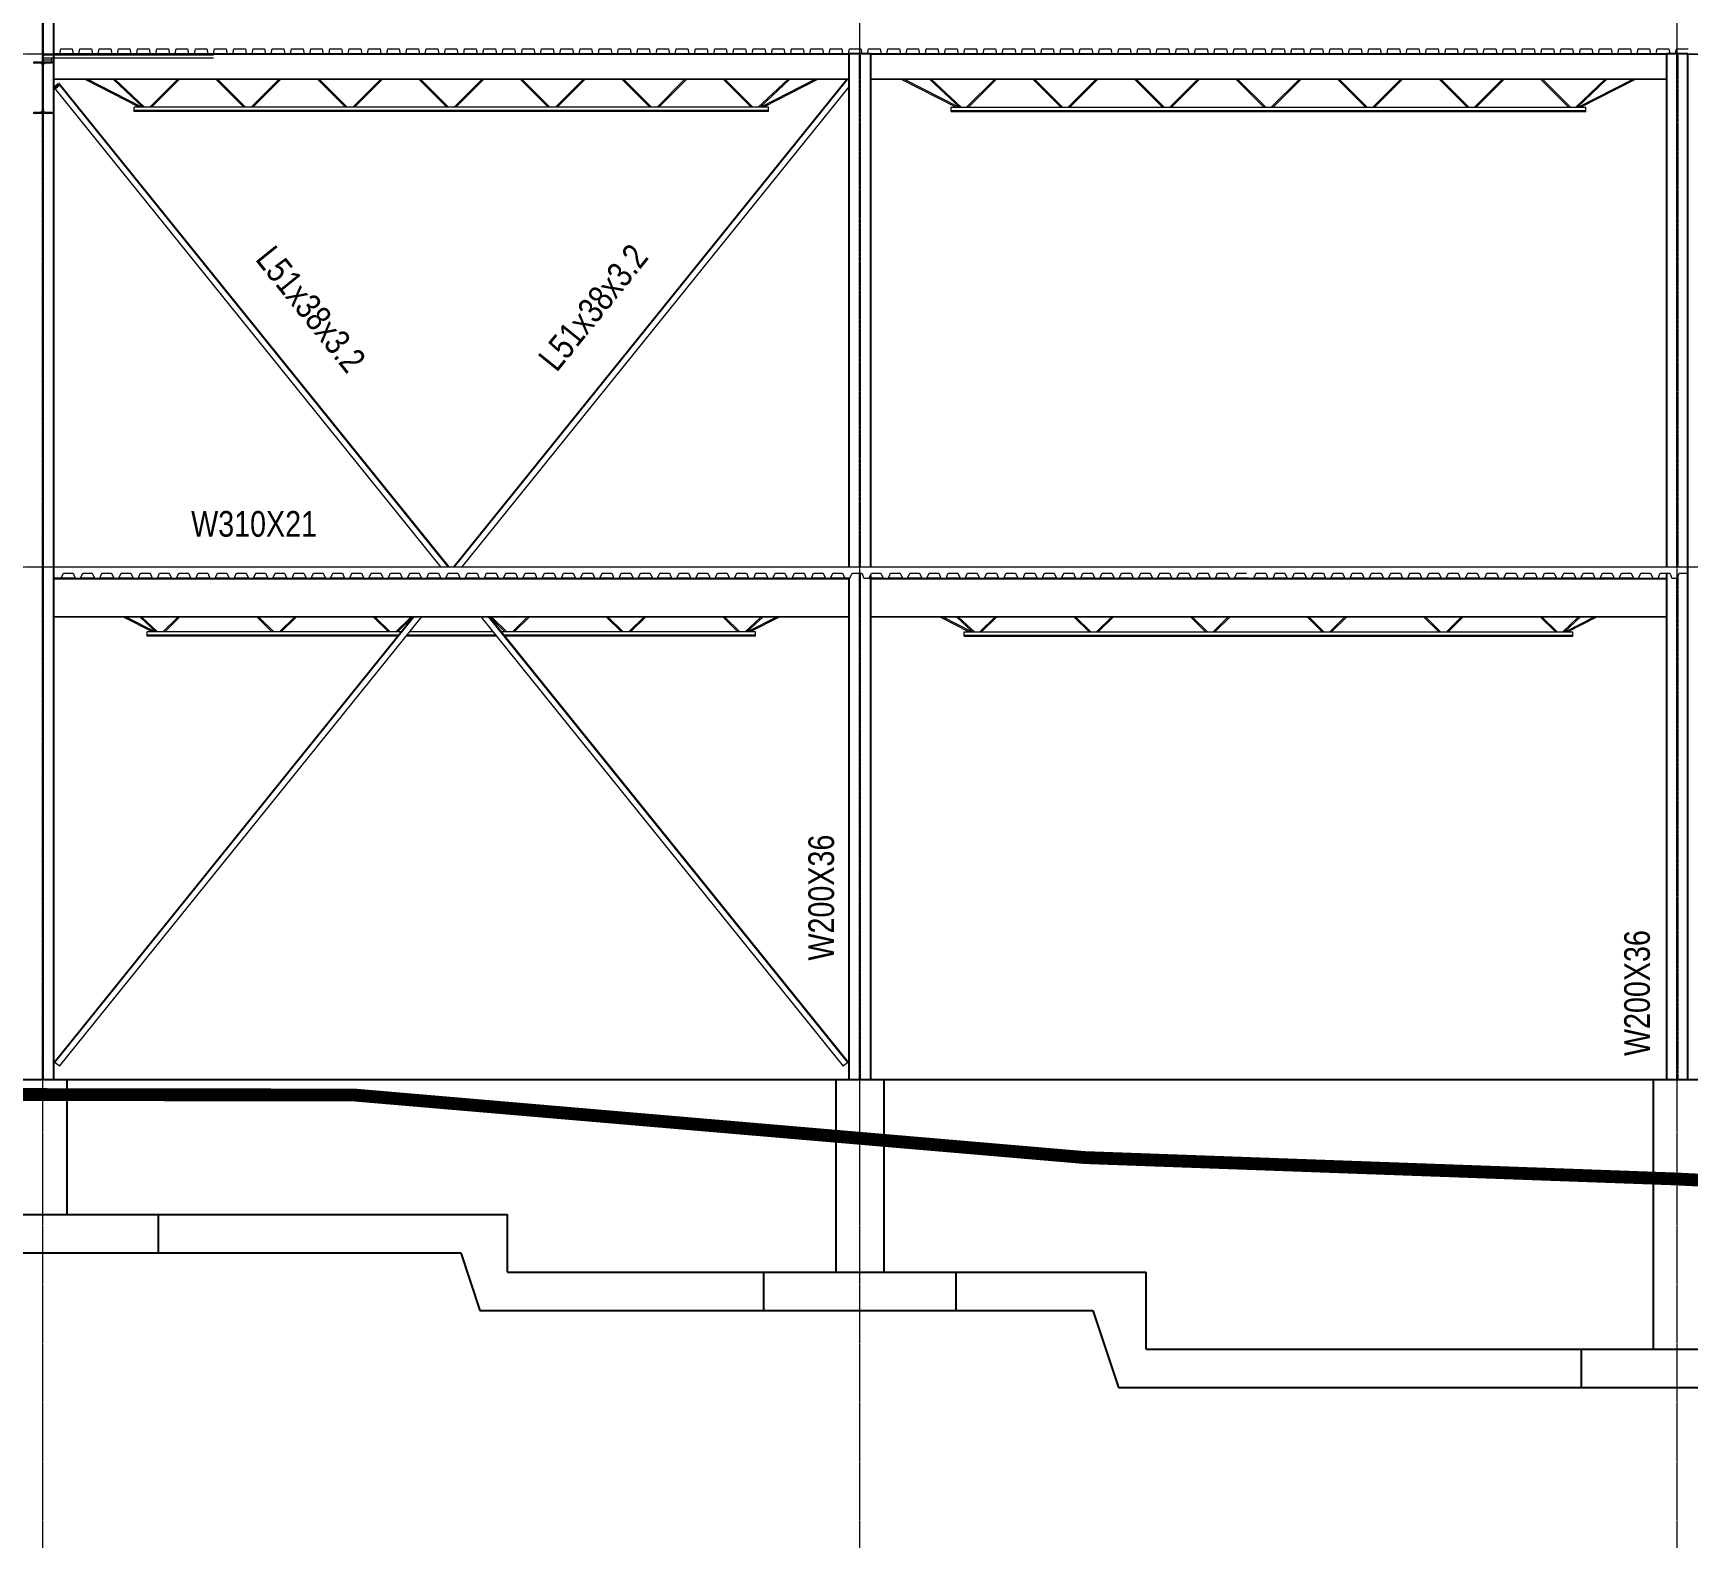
# Model space of a CAD drawing. Header units: millimetres. Extents: x -31954 to 493870, y 99509 to 604061.
# Drawn here: x 181389 to 194293, y 167172 to 178983 of the extents above; entities that cross this region are included whole.
import ezdxf

# ---------------------------------------------------------------- set-up
doc = ezdxf.new("R2010")
doc.units = ezdxf.units.MM
doc.header["$LTSCALE"] = 10
for name, pattern in [('Center', [2, 1.25, -0.25, 0.25, -0.25]), ('Hidden', [0.375, 0.25, -0.125]), ('Hidden2', [0.1875, 0.125, -0.0625])]:
    doc.linetypes.add(name, pattern=pattern)
for name, color, linetype, lineweight in [('A-FLOR-LEVL', 6, 'Continuous', 9), ('A-FLOR-OTLN', 6, 'Continuous', 9), ('C-TOPO', 2, 'Continuous', 9), ('S-ANNOTATIONS', 1, 'Continuous', 9), ('S-BEAM-STEEL-PLAN', 4, 'Continuous', 50), ('S-BEAM-STEEL-SECTION', 4, 'Continuous', 20), ('S-COLUMN-STEEL-PLAN', 4, 'Continuous', 50), ('S-COLUMN-STEEL-SECTION', 4, 'Continuous', 25), ('S-FOOTING', 2, 'Continuous', 25), ('S-FOUNDATION', 1, 'Continuous', 25), ('S-GRID', 6, 'Center', 9), ('S-HATCH', 9, 'Continuous', 0)]:
    doc.layers.add(name, color=color, linetype=linetype, lineweight=lineweight)
doc.styles.add('AnnoText', font='arial.ttf', dxfattribs={"width": 0.8, "height": 2})

msp = doc.modelspace()

# ---------------------------------------------------------------- hatches: boundary and pattern name
at = {"layer": 'S-HATCH'}
h = msp.add_hatch(dxfattribs=at)
h.set_pattern_fill('FP_10', color=256, style=0, pattern_type=2)
h.set_pattern_definition([(45, (193130.282, 177567.734), (-25.14472, 25.14472), []), (45, (193130.282, 177605.834), (-25.14472, 25.14472), [])])
h.paths.add_polyline_path([(181534.8, 178355.5), (181534.8, 178366.7), (181485.1, 178366.7), (181480.8, 178367.3), (181476.7, 178368.9), (181473.3, 178371.6), (181470.6, 178375.1), (181468.9, 178379.1), (181468.3, 178383.5), (181468.3, 178730.5), (181468.9, 178734.8), (181470.6, 178738.9), (181473.3, 178742.4), (181476.7, 178745), (181480.8, 178746.7), (181485.1, 178747.3), (181534.8, 178747.3), (181534.8, 178758.5), (181394.8, 178758.5), (181394.8, 178747.3), (181444.5, 178747.3), (181448.9, 178746.7), (181452.9, 178745), (181456.4, 178742.4), (181459.1, 178738.9), (181460.8, 178734.8), (181461.3, 178730.5), (181461.3, 178383.5), (181460.8, 178379.1), (181459.1, 178375.1), (181456.4, 178371.6), (181452.9, 178368.9), (181448.9, 178367.3), (181444.5, 178366.7), (181394.8, 178366.7), (181394.8, 178355.5)], flags=0)

# ---------------------------------------------------------------- linework, layer by layer
at = {"layer": 'A-FLOR-LEVL', "linetype": 'Center'}
for p, q in [((171850.5, 178822), (209649.8, 178822)), ((171850.5, 174822), (209649.8, 174822)), ((171850.5, 170822), (209649.8, 170822))]:
    msp.add_line(p, q, dxfattribs=at)
at = {"layer": 'A-FLOR-OTLN'}
for p, q in [((181596.3, 178822), (181603.8, 178860)), ((181603.8, 178860), (181693.8, 178860)), ((181693.8, 178860), (181701.3, 178822)), ((181746.3, 178822), (181753.8, 178860)), ((181753.8, 178860), (181843.8, 178860)), ((181843.8, 178860), (181851.3, 178822)), ((181896.3, 178822), (181903.8, 178860)), ((181903.8, 178860), (181993.8, 178860)), ((181993.8, 178860), (182001.3, 178822)), ((182046.3, 178822), (182053.8, 178860)), ((182053.8, 178860), (182143.8, 178860)), ((182143.8, 178860), (182151.3, 178822)), ((182196.3, 178822), (182203.8, 178860)), ((182203.8, 178860), (182293.8, 178860)), ((182293.8, 178860), (182301.3, 178822)), ((182346.3, 178822), (182353.8, 178860)), ((182353.8, 178860), (182443.8, 178860)), ((182443.8, 178860), (182451.3, 178822)), ((182496.3, 178822), (182503.8, 178860)), ((182503.8, 178860), (182593.8, 178860)), ((182593.8, 178860), (182601.3, 178822)), ((182646.3, 178822), (182653.8, 178860)), ((182653.8, 178860), (182743.8, 178860)), ((182743.8, 178860), (182751.3, 178822)), ((182796.3, 178822), (182803.8, 178860)), ((182803.8, 178860), (182893.8, 178860)), ((182893.8, 178860), (182901.3, 178822)), ((182946.3, 178822), (182953.8, 178860)), ((182953.8, 178860), (183043.8, 178860)), ((183043.8, 178860), (183051.3, 178822)), ((183096.3, 178822), (183103.8, 178860)), ((183103.8, 178860), (183193.8, 178860)), ((183193.8, 178860), (183201.3, 178822)), ((183246.3, 178822), (183253.8, 178860)), ((183253.8, 178860), (183343.8, 178860)), ((183343.8, 178860), (183351.3, 178822)), ((183396.3, 178822), (183403.8, 178860)), ((183403.8, 178860), (183493.8, 178860)), ((183493.8, 178860), (183501.3, 178822)), ((183546.3, 178822), (183553.8, 178860)), ((183553.8, 178860), (183643.8, 178860)), ((183643.8, 178860), (183651.3, 178822)), ((183696.3, 178822), (183703.8, 178860)), ((183703.8, 178860), (183793.8, 178860)), ((183793.8, 178860), (183801.3, 178822)), ((183846.3, 178822), (183853.8, 178860)), ((183853.8, 178860), (183943.8, 178860)), ((183943.8, 178860), (183951.3, 178822)), ((183996.3, 178822), (184003.8, 178860)), ((184003.8, 178860), (184093.8, 178860)), ((184093.8, 178860), (184101.3, 178822)), ((184146.3, 178822), (184153.8, 178860)), ((184153.8, 178860), (184243.8, 178860)), ((184243.8, 178860), (184251.3, 178822)), ((184296.3, 178822), (184303.8, 178860)), ((184303.8, 178860), (184393.8, 178860)), ((184393.8, 178860), (184401.3, 178822)), ((184446.3, 178822), (184453.8, 178860)), ((184453.8, 178860), (184543.8, 178860)), ((184543.8, 178860), (184551.3, 178822)), ((184596.3, 178822), (184603.8, 178860)), ((184603.8, 178860), (184693.8, 178860)), ((184693.8, 178860), (184701.3, 178822)), ((184746.3, 178822), (184753.8, 178860)), ((184753.8, 178860), (184843.8, 178860)), ((184843.8, 178860), (184851.3, 178822)), ((184896.3, 178822), (184903.8, 178860)), ((184903.8, 178860), (184993.8, 178860)), ((184993.8, 178860), (185001.3, 178822)), ((185046.3, 178822), (185053.8, 178860)), ((185053.8, 178860), (185143.8, 178860)), ((185143.8, 178860), (185151.3, 178822)), ((185196.3, 178822), (185203.8, 178860)), ((185203.8, 178860), (185293.8, 178860)), ((185293.8, 178860), (185301.3, 178822)), ((185346.3, 178822), (185353.8, 178860)), ((185353.8, 178860), (185443.8, 178860)), ((185443.8, 178860), (185451.3, 178822)), ((185496.3, 178822), (185503.8, 178860)), ((185503.8, 178860), (185593.8, 178860)), ((185593.8, 178860), (185601.3, 178822)), ((185646.3, 178822), (185653.8, 178860)), ((185653.8, 178860), (185743.8, 178860)), ((185743.8, 178860), (185751.3, 178822)), ((185796.3, 178822), (185803.8, 178860)), ((185803.8, 178860), (185893.8, 178860)), ((185893.8, 178860), (185901.3, 178822)), ((185946.3, 178822), (185953.8, 178860)), ((185953.8, 178860), (186043.8, 178860)), ((186043.8, 178860), (186051.3, 178822)), ((186096.3, 178822), (186103.8, 178860)), ((186103.8, 178860), (186193.8, 178860)), ((186193.8, 178860), (186201.3, 178822)), ((186246.3, 178822), (186253.8, 178860)), ((186253.8, 178860), (186343.8, 178860)), ((186343.8, 178860), (186351.3, 178822)), ((186396.3, 178822), (186403.8, 178860)), ((186403.8, 178860), (186493.8, 178860)), ((186493.8, 178860), (186501.3, 178822)), ((186546.3, 178822), (186553.8, 178860)), ((186553.8, 178860), (186643.8, 178860)), ((186643.8, 178860), (186651.3, 178822)), ((186696.3, 178822), (186703.8, 178860)), ((186703.8, 178860), (186793.8, 178860)), ((186793.8, 178860), (186801.3, 178822)), ((186846.3, 178822), (186853.8, 178860)), ((186853.8, 178860), (186943.8, 178860)), ((186943.8, 178860), (186951.3, 178822)), ((186996.3, 178822), (187003.8, 178860)), ((187003.8, 178860), (187093.8, 178860)), ((187093.8, 178860), (187101.3, 178822)), ((187146.3, 178822), (187153.8, 178860)), ((187153.8, 178860), (187243.8, 178860)), ((187243.8, 178860), (187251.3, 178822)), ((187296.3, 178822), (187303.8, 178860)), ((187303.8, 178860), (187393.8, 178860)), ((187393.8, 178860), (187401.3, 178822)), ((187446.3, 178822), (187453.8, 178860)), ((187453.8, 178860), (187543.8, 178860)), ((187543.8, 178860), (187551.3, 178822)), ((187596.3, 178822), (187603.8, 178860)), ((187603.8, 178860), (187693.8, 178860)), ((187693.8, 178860), (187701.3, 178822)), ((187746.3, 178822), (187753.8, 178860)), ((187753.8, 178860), (187843.8, 178860)), ((187843.8, 178860), (187851.3, 178822)), ((187896.3, 178822), (187903.8, 178860)), ((187903.8, 178860), (187993.8, 178860)), ((187993.8, 178860), (188001.3, 178822)), ((188046.3, 178822), (188053.8, 178860)), ((188053.8, 178860), (188143.8, 178860)), ((188143.8, 178860), (188151.3, 178822)), ((188196.3, 178822), (188203.8, 178860)), ((188203.8, 178860), (188293.8, 178860)), ((188293.8, 178860), (188301.3, 178822)), ((188346.3, 178822), (188353.8, 178860)), ((188353.8, 178860), (188443.8, 178860)), ((188443.8, 178860), (188451.3, 178822)), ((188496.3, 178822), (188503.8, 178860)), ((188503.8, 178860), (188593.8, 178860)), ((188593.8, 178860), (188601.3, 178822)), ((188646.3, 178822), (188653.8, 178860)), ((188653.8, 178860), (188743.8, 178860)), ((188743.8, 178860), (188751.3, 178822)), ((188796.3, 178822), (188803.8, 178860)), ((188803.8, 178860), (188893.8, 178860)), ((188893.8, 178860), (188901.3, 178822)), ((188946.3, 178822), (188953.8, 178860)), ((188953.8, 178860), (189043.8, 178860)), ((189043.8, 178860), (189051.3, 178822)), ((189096.3, 178822), (189103.8, 178860)), ((189103.8, 178860), (189193.8, 178860)), ((189193.8, 178860), (189201.3, 178822)), ((189246.3, 178822), (189253.8, 178860)), ((189253.8, 178860), (189343.8, 178860)), ((189343.8, 178860), (189351.3, 178822)), ((189396.3, 178822), (189403.8, 178860)), ((189403.8, 178860), (189493.8, 178860)), ((189493.8, 178860), (189501.3, 178822)), ((189546.3, 178822), (189553.8, 178860)), ((189553.8, 178860), (189643.8, 178860)), ((189643.8, 178860), (189651.3, 178822)), ((189696.3, 178822), (189703.8, 178860)), ((189703.8, 178860), (189793.8, 178860)), ((189793.8, 178860), (189801.3, 178822)), ((189846.3, 178822), (189853.8, 178860)), ((189853.8, 178860), (189943.8, 178860)), ((189943.8, 178860), (189951.3, 178822)), ((189996.3, 178822), (190003.8, 178860)), ((190003.8, 178860), (190093.8, 178860)), ((190093.8, 178860), (190101.3, 178822)), ((190146.3, 178822), (190153.8, 178860)), ((190153.8, 178860), (190243.8, 178860)), ((190243.8, 178860), (190251.3, 178822)), ((190296.3, 178822), (190303.8, 178860)), ((190303.8, 178860), (190393.8, 178860)), ((190393.8, 178860), (190401.3, 178822)), ((190446.3, 178822), (190453.8, 178860)), ((190453.8, 178860), (190543.8, 178860)), ((190543.8, 178860), (190551.3, 178822)), ((190596.3, 178822), (190603.8, 178860)), ((190603.8, 178860), (190693.8, 178860)), ((190693.8, 178860), (190701.3, 178822)), ((190746.3, 178822), (190753.8, 178860)), ((190753.8, 178860), (190843.8, 178860)), ((190843.8, 178860), (190851.3, 178822)), ((190896.3, 178822), (190903.8, 178860)), ((190903.8, 178860), (190993.8, 178860)), ((190993.8, 178860), (191001.3, 178822)), ((191046.3, 178822), (191053.8, 178860)), ((191053.8, 178860), (191143.8, 178860)), ((191143.8, 178860), (191151.3, 178822)), ((191196.3, 178822), (191203.8, 178860)), ((191203.8, 178860), (191293.8, 178860)), ((191293.8, 178860), (191301.3, 178822)), ((191346.3, 178822), (191353.8, 178860)), ((191353.8, 178860), (191443.8, 178860)), ((191443.8, 178860), (191451.3, 178822)), ((191496.3, 178822), (191503.8, 178860)), ((191503.8, 178860), (191593.8, 178860)), ((191593.8, 178860), (191601.3, 178822)), ((191646.3, 178822), (191653.8, 178860)), ((191653.8, 178860), (191743.8, 178860)), ((191743.8, 178860), (191751.3, 178822)), ((191796.3, 178822), (191803.8, 178860)), ((191803.8, 178860), (191893.8, 178860)), ((191893.8, 178860), (191901.3, 178822)), ((191946.3, 178822), (191953.8, 178860)), ((191953.8, 178860), (192043.8, 178860)), ((192043.8, 178860), (192051.3, 178822)), ((192096.3, 178822), (192103.8, 178860)), ((192103.8, 178860), (192193.8, 178860)), ((192193.8, 178860), (192201.3, 178822)), ((192246.3, 178822), (192253.8, 178860)), ((192253.8, 178860), (192343.8, 178860)), ((192343.8, 178860), (192351.3, 178822)), ((192396.3, 178822), (192403.8, 178860)), ((192403.8, 178860), (192493.8, 178860)), ((192493.8, 178860), (192501.3, 178822)), ((192546.3, 178822), (192553.8, 178860)), ((192553.8, 178860), (192643.8, 178860)), ((192643.8, 178860), (192651.3, 178822)), ((192696.3, 178822), (192703.8, 178860)), ((192703.8, 178860), (192793.8, 178860)), ((192793.8, 178860), (192801.3, 178822)), ((192846.3, 178822), (192853.8, 178860)), ((192853.8, 178860), (192943.8, 178860)), ((192943.8, 178860), (192951.3, 178822)), ((192996.3, 178822), (193003.8, 178860)), ((193003.8, 178860), (193093.8, 178860)), ((193093.8, 178860), (193101.3, 178822)), ((193146.3, 178822), (193153.8, 178860)), ((193153.8, 178860), (193243.8, 178860)), ((193243.8, 178860), (193251.3, 178822)), ((193296.3, 178822), (193303.8, 178860)), ((193303.8, 178860), (193393.8, 178860)), ((193393.8, 178860), (193401.3, 178822)), ((193446.3, 178822), (193453.8, 178860)), ((193453.8, 178860), (193543.8, 178860)), ((193543.8, 178860), (193551.3, 178822)), ((193596.3, 178822), (193603.8, 178860)), ((193603.8, 178860), (193693.8, 178860)), ((193693.8, 178860), (193701.3, 178822)), ((193746.3, 178822), (193753.8, 178860)), ((193753.8, 178860), (193843.8, 178860)), ((193843.8, 178860), (193851.3, 178822)), ((193896.3, 178822), (193903.8, 178860)), ((193903.8, 178860), (193993.8, 178860)), ((193993.8, 178860), (194001.3, 178822)), ((194046.3, 178822), (194053.8, 178860)), ((194053.8, 178860), (194143.8, 178860)), ((194143.8, 178860), (194151.3, 178822)), ((194196.3, 178822), (194203.8, 178860)), ((194203.8, 178860), (194293.8, 178860)), ((181573.8, 178822), (181596.3, 178822)), ((181701.3, 178822), (181746.3, 178822)), ((181851.3, 178822), (181896.3, 178822)), ((182001.3, 178822), (182046.3, 178822)), ((182151.3, 178822), (182196.3, 178822)), ((182301.3, 178822), (182346.3, 178822)), ((182451.3, 178822), (182496.3, 178822)), ((182601.3, 178822), (182646.3, 178822)), ((182751.3, 178822), (182796.3, 178822)), ((182901.3, 178822), (182946.3, 178822)), ((183051.3, 178822), (183096.3, 178822)), ((183201.3, 178822), (183246.3, 178822)), ((183351.3, 178822), (183396.3, 178822)), ((183501.3, 178822), (183546.3, 178822)), ((183651.3, 178822), (183696.3, 178822)), ((183801.3, 178822), (183846.3, 178822)), ((183951.3, 178822), (183996.3, 178822)), ((184101.3, 178822), (184146.3, 178822)), ((184251.3, 178822), (184296.3, 178822)), ((184401.3, 178822), (184446.3, 178822)), ((184551.3, 178822), (184596.3, 178822)), ((184701.3, 178822), (184746.3, 178822)), ((184851.3, 178822), (184896.3, 178822)), ((185001.3, 178822), (185046.3, 178822)), ((185151.3, 178822), (185196.3, 178822)), ((185301.3, 178822), (185346.3, 178822)), ((185451.3, 178822), (185496.3, 178822)), ((185601.3, 178822), (185646.3, 178822)), ((185751.3, 178822), (185796.3, 178822)), ((185901.3, 178822), (185946.3, 178822)), ((186051.3, 178822), (186096.3, 178822)), ((186201.3, 178822), (186246.3, 178822)), ((186351.3, 178822), (186396.3, 178822)), ((186501.3, 178822), (186546.3, 178822)), ((186651.3, 178822), (186696.3, 178822)), ((186801.3, 178822), (186846.3, 178822)), ((186951.3, 178822), (186996.3, 178822)), ((187101.3, 178822), (187146.3, 178822)), ((187251.3, 178822), (187296.3, 178822)), ((187401.3, 178822), (187446.3, 178822)), ((187551.3, 178822), (187596.3, 178822)), ((187701.3, 178822), (187746.3, 178822)), ((187851.3, 178822), (187896.3, 178822)), ((188001.3, 178822), (188046.3, 178822)), ((188151.3, 178822), (188196.3, 178822)), ((188301.3, 178822), (188346.3, 178822)), ((188451.3, 178822), (188496.3, 178822)), ((188601.3, 178822), (188646.3, 178822)), ((188751.3, 178822), (188796.3, 178822)), ((188901.3, 178822), (188946.3, 178822)), ((189051.3, 178822), (189096.3, 178822)), ((189201.3, 178822), (189246.3, 178822)), ((189351.3, 178822), (189396.3, 178822)), ((189501.3, 178822), (189546.3, 178822)), ((189651.3, 178822), (189696.3, 178822)), ((189801.3, 178822), (189846.3, 178822)), ((189951.3, 178822), (189996.3, 178822)), ((190101.3, 178822), (190146.3, 178822)), ((190251.3, 178822), (190296.3, 178822)), ((190401.3, 178822), (190446.3, 178822)), ((190551.3, 178822), (190596.3, 178822)), ((190701.3, 178822), (190746.3, 178822)), ((190851.3, 178822), (190896.3, 178822)), ((191001.3, 178822), (191046.3, 178822)), ((191151.3, 178822), (191196.3, 178822)), ((191301.3, 178822), (191346.3, 178822)), ((191451.3, 178822), (191496.3, 178822)), ((191601.3, 178822), (191646.3, 178822)), ((191751.3, 178822), (191796.3, 178822)), ((191901.3, 178822), (191946.3, 178822)), ((192051.3, 178822), (192096.3, 178822)), ((192201.3, 178822), (192246.3, 178822)), ((192351.3, 178822), (192396.3, 178822)), ((192501.3, 178822), (192546.3, 178822)), ((192651.3, 178822), (192696.3, 178822)), ((192801.3, 178822), (192846.3, 178822)), ((192951.3, 178822), (192996.3, 178822)), ((193101.3, 178822), (193146.3, 178822)), ((193251.3, 178822), (193296.3, 178822)), ((193401.3, 178822), (193446.3, 178822)), ((193551.3, 178822), (193596.3, 178822)), ((193701.3, 178822), (193746.3, 178822)), ((193851.3, 178822), (193896.3, 178822)), ((194001.3, 178822), (194046.3, 178822)), ((194151.3, 178822), (194196.3, 178822)), ((181547.3, 174822), (194409.8, 174822)), ((181547.3, 174732), (181569.8, 174732)), ((181587.8, 174732), (181607.8, 174732)), ((181607.8, 174732), (181625.3, 174772)), ((181625.3, 174772), (181700.3, 174772)), ((181700.3, 174772), (181717.8, 174732)), ((181717.8, 174732), (181757.8, 174732)), ((181757.8, 174732), (181775.3, 174772)), ((181775.3, 174772), (181850.3, 174772)), ((181850.3, 174772), (181867.8, 174732)), ((181867.8, 174732), (181907.8, 174732)), ((181907.8, 174732), (181925.3, 174772)), ((181925.3, 174772), (182000.3, 174772)), ((182000.3, 174772), (182017.8, 174732)), ((182017.8, 174732), (182057.8, 174732)), ((182057.8, 174732), (182075.3, 174772)), ((182075.3, 174772), (182150.3, 174772)), ((182150.3, 174772), (182167.8, 174732)), ((182167.8, 174732), (182207.8, 174732)), ((182207.8, 174732), (182225.3, 174772)), ((182225.3, 174772), (182300.3, 174772)), ((182300.3, 174772), (182317.8, 174732)), ((182317.8, 174732), (182357.8, 174732)), ((182357.8, 174732), (182375.3, 174772)), ((182375.3, 174772), (182450.3, 174772)), ((182450.3, 174772), (182467.8, 174732)), ((182467.8, 174732), (182507.8, 174732)), ((182507.8, 174732), (182525.3, 174772)), ((182525.3, 174772), (182600.3, 174772)), ((182600.3, 174772), (182617.8, 174732)), ((182617.8, 174732), (182657.8, 174732)), ((182657.8, 174732), (182675.3, 174772)), ((182675.3, 174772), (182750.3, 174772)), ((182750.3, 174772), (182767.8, 174732)), ((182767.8, 174732), (182807.8, 174732)), ((182807.8, 174732), (182825.3, 174772)), ((182825.3, 174772), (182900.3, 174772)), ((182900.3, 174772), (182917.8, 174732)), ((182917.8, 174732), (182957.8, 174732)), ((182957.8, 174732), (182975.3, 174772)), ((182975.3, 174772), (183050.3, 174772)), ((183050.3, 174772), (183067.8, 174732)), ((183067.8, 174732), (183107.8, 174732)), ((183107.8, 174732), (183125.3, 174772)), ((183125.3, 174772), (183200.3, 174772)), ((183200.3, 174772), (183217.8, 174732)), ((183217.8, 174732), (183257.8, 174732)), ((183257.8, 174732), (183275.3, 174772)), ((183275.3, 174772), (183350.3, 174772)), ((183350.3, 174772), (183367.8, 174732)), ((183367.8, 174732), (183407.8, 174732)), ((183407.8, 174732), (183425.3, 174772)), ((183425.3, 174772), (183500.3, 174772)), ((183500.3, 174772), (183517.8, 174732)), ((183517.8, 174732), (183557.8, 174732)), ((183557.8, 174732), (183575.3, 174772)), ((183575.3, 174772), (183650.3, 174772)), ((183650.3, 174772), (183667.8, 174732)), ((183667.8, 174732), (183707.8, 174732)), ((183707.8, 174732), (183725.3, 174772)), ((183725.3, 174772), (183800.3, 174772)), ((183800.3, 174772), (183817.8, 174732)), ((183817.8, 174732), (183857.8, 174732)), ((183857.8, 174732), (183875.3, 174772)), ((183875.3, 174772), (183950.3, 174772)), ((183950.3, 174772), (183967.8, 174732)), ((183967.8, 174732), (184007.8, 174732)), ((184007.8, 174732), (184025.3, 174772)), ((184025.3, 174772), (184100.3, 174772)), ((184100.3, 174772), (184117.8, 174732)), ((184117.8, 174732), (184157.8, 174732)), ((184157.8, 174732), (184175.3, 174772)), ((184175.3, 174772), (184250.3, 174772)), ((184250.3, 174772), (184267.8, 174732)), ((184267.8, 174732), (184307.8, 174732)), ((184307.8, 174732), (184325.3, 174772)), ((184325.3, 174772), (184400.3, 174772)), ((184400.3, 174772), (184417.8, 174732)), ((184417.8, 174732), (184457.8, 174732)), ((184457.8, 174732), (184475.3, 174772)), ((184475.3, 174772), (184550.3, 174772)), ((184550.3, 174772), (184567.8, 174732)), ((184567.8, 174732), (184607.8, 174732)), ((184607.8, 174732), (184625.3, 174772)), ((184625.3, 174772), (184700.3, 174772)), ((184700.3, 174772), (184717.8, 174732)), ((184717.8, 174732), (184757.8, 174732)), ((184757.8, 174732), (184775.3, 174772)), ((184775.3, 174772), (184850.3, 174772)), ((184850.3, 174772), (184867.8, 174732)), ((184867.8, 174732), (184907.8, 174732)), ((184907.8, 174732), (184925.3, 174772)), ((184925.3, 174772), (185000.3, 174772)), ((185000.3, 174772), (185017.8, 174732)), ((185017.8, 174732), (185057.8, 174732)), ((185057.8, 174732), (185075.3, 174772)), ((185075.3, 174772), (185150.3, 174772)), ((185150.3, 174772), (185167.8, 174732)), ((185167.8, 174732), (185207.8, 174732)), ((185207.8, 174732), (185225.3, 174772)), ((185225.3, 174772), (185300.3, 174772)), ((185300.3, 174772), (185317.8, 174732)), ((185317.8, 174732), (185357.8, 174732)), ((185357.8, 174732), (185375.3, 174772)), ((185375.3, 174772), (185450.3, 174772)), ((185450.3, 174772), (185467.8, 174732)), ((185467.8, 174732), (185507.8, 174732)), ((185507.8, 174732), (185525.3, 174772)), ((185525.3, 174772), (185600.3, 174772)), ((185600.3, 174772), (185617.8, 174732)), ((185617.8, 174732), (185657.8, 174732)), ((185657.8, 174732), (185675.3, 174772)), ((185675.3, 174772), (185750.3, 174772)), ((185750.3, 174772), (185767.8, 174732)), ((185767.8, 174732), (185807.8, 174732)), ((185807.8, 174732), (185825.3, 174772)), ((185825.3, 174772), (185900.3, 174772)), ((185900.3, 174772), (185917.8, 174732)), ((185917.8, 174732), (185957.8, 174732)), ((185957.8, 174732), (185975.3, 174772)), ((185975.3, 174772), (186050.3, 174772)), ((186050.3, 174772), (186067.8, 174732)), ((186067.8, 174732), (186107.8, 174732)), ((186107.8, 174732), (186125.3, 174772)), ((186125.3, 174772), (186200.3, 174772)), ((186200.3, 174772), (186217.8, 174732)), ((186217.8, 174732), (186257.8, 174732)), ((186257.8, 174732), (186275.3, 174772)), ((186275.3, 174772), (186350.3, 174772)), ((186350.3, 174772), (186367.8, 174732)), ((186367.8, 174732), (186407.8, 174732)), ((186407.8, 174732), (186425.3, 174772)), ((186425.3, 174772), (186500.3, 174772)), ((186500.3, 174772), (186517.8, 174732)), ((186517.8, 174732), (186557.8, 174732)), ((186557.8, 174732), (186575.3, 174772)), ((186575.3, 174772), (186650.3, 174772)), ((186650.3, 174772), (186667.8, 174732)), ((186667.8, 174732), (186707.8, 174732)), ((186707.8, 174732), (186725.3, 174772)), ((186725.3, 174772), (186800.3, 174772)), ((186800.3, 174772), (186817.8, 174732)), ((186817.8, 174732), (186857.8, 174732)), ((186857.8, 174732), (186875.3, 174772)), ((186875.3, 174772), (186950.3, 174772)), ((186950.3, 174772), (186967.8, 174732)), ((186967.8, 174732), (187007.8, 174732)), ((187007.8, 174732), (187025.3, 174772)), ((187025.3, 174772), (187100.3, 174772)), ((187100.3, 174772), (187117.8, 174732)), ((187117.8, 174732), (187157.8, 174732)), ((187157.8, 174732), (187175.3, 174772)), ((187175.3, 174772), (187250.3, 174772)), ((187250.3, 174772), (187267.8, 174732)), ((187267.8, 174732), (187307.8, 174732)), ((187307.8, 174732), (187325.3, 174772)), ((187325.3, 174772), (187400.3, 174772)), ((187400.3, 174772), (187417.8, 174732)), ((187417.8, 174732), (187457.8, 174732)), ((187457.8, 174732), (187475.3, 174772)), ((187475.3, 174772), (187550.3, 174772)), ((187550.3, 174772), (187567.8, 174732)), ((187567.8, 174732), (187607.8, 174732)), ((187607.8, 174732), (187625.3, 174772)), ((187625.3, 174772), (187700.3, 174772)), ((187700.3, 174772), (187717.8, 174732)), ((187717.8, 174732), (187757.8, 174732)), ((187757.8, 174732), (187775.3, 174772)), ((187775.3, 174772), (187850.3, 174772)), ((187850.3, 174772), (187867.8, 174732)), ((187867.8, 174732), (187907.8, 174732)), ((187907.8, 174732), (187925.3, 174772)), ((187925.3, 174772), (188000.3, 174772)), ((188000.3, 174772), (188017.8, 174732)), ((188017.8, 174732), (188057.8, 174732)), ((188057.8, 174732), (188075.3, 174772)), ((188075.3, 174772), (188150.3, 174772)), ((188150.3, 174772), (188167.8, 174732)), ((188167.8, 174732), (188207.8, 174732)), ((188207.8, 174732), (188225.3, 174772)), ((188225.3, 174772), (188300.3, 174772)), ((188300.3, 174772), (188317.8, 174732)), ((188317.8, 174732), (188357.8, 174732)), ((188357.8, 174732), (188375.3, 174772)), ((188375.3, 174772), (188450.3, 174772)), ((188450.3, 174772), (188467.8, 174732)), ((188467.8, 174732), (188507.8, 174732)), ((188507.8, 174732), (188525.3, 174772)), ((188525.3, 174772), (188600.3, 174772)), ((188600.3, 174772), (188617.8, 174732)), ((188617.8, 174732), (188657.8, 174732)), ((188657.8, 174732), (188675.3, 174772)), ((188675.3, 174772), (188750.3, 174772)), ((188750.3, 174772), (188767.8, 174732)), ((188767.8, 174732), (188807.8, 174732)), ((188807.8, 174732), (188825.3, 174772)), ((188825.3, 174772), (188900.3, 174772)), ((188900.3, 174772), (188917.8, 174732)), ((188917.8, 174732), (188957.8, 174732)), ((188957.8, 174732), (188975.3, 174772)), ((188975.3, 174772), (189050.3, 174772)), ((189050.3, 174772), (189067.8, 174732)), ((189067.8, 174732), (189107.8, 174732)), ((189107.8, 174732), (189125.3, 174772)), ((189125.3, 174772), (189200.3, 174772)), ((189200.3, 174772), (189217.8, 174732)), ((189217.8, 174732), (189257.8, 174732)), ((189257.8, 174732), (189275.3, 174772)), ((189275.3, 174772), (189350.3, 174772)), ((189350.3, 174772), (189367.8, 174732)), ((189367.8, 174732), (189407.8, 174732)), ((189407.8, 174732), (189425.3, 174772)), ((189425.3, 174772), (189500.3, 174772)), ((189500.3, 174772), (189517.8, 174732)), ((189517.8, 174732), (189557.8, 174732)), ((189557.8, 174732), (189575.3, 174772)), ((189575.3, 174772), (189650.3, 174772)), ((189650.3, 174772), (189667.8, 174732)), ((189667.8, 174732), (189707.8, 174732)), ((189707.8, 174732), (189725.3, 174772)), ((189725.3, 174772), (189800.3, 174772)), ((189800.3, 174772), (189817.8, 174732)), ((189817.8, 174732), (189857.8, 174732)), ((189857.8, 174732), (189875.3, 174772)), ((189875.3, 174772), (189950.3, 174772)), ((189950.3, 174772), (189967.8, 174732)), ((189967.8, 174732), (190007.8, 174732)), ((190007.8, 174732), (190025.3, 174772)), ((190025.3, 174772), (190100.3, 174772)), ((190100.3, 174772), (190117.8, 174732)), ((190117.8, 174732), (190157.8, 174732)), ((190157.8, 174732), (190175.3, 174772)), ((190175.3, 174772), (190250.3, 174772)), ((190250.3, 174772), (190267.8, 174732)), ((190267.8, 174732), (190307.8, 174732)), ((190307.8, 174732), (190325.3, 174772)), ((190325.3, 174772), (190400.3, 174772)), ((190400.3, 174772), (190417.8, 174732)), ((190417.8, 174732), (190457.8, 174732)), ((190457.8, 174732), (190475.3, 174772)), ((190475.3, 174772), (190550.3, 174772)), ((190550.3, 174772), (190567.8, 174732)), ((190567.8, 174732), (190607.8, 174732)), ((190607.8, 174732), (190625.3, 174772)), ((190625.3, 174772), (190700.3, 174772)), ((190700.3, 174772), (190717.8, 174732)), ((190717.8, 174732), (190757.8, 174732)), ((190757.8, 174732), (190775.3, 174772)), ((190775.3, 174772), (190850.3, 174772)), ((190867.8, 174732), (190907.8, 174732)), ((190907.8, 174732), (190925.3, 174772)), ((190925.3, 174772), (191000.3, 174772)), ((191000.3, 174772), (191017.8, 174732)), ((191017.8, 174732), (191057.8, 174732)), ((191057.8, 174732), (191075.3, 174772)), ((191075.3, 174772), (191150.3, 174772)), ((191150.3, 174772), (191167.8, 174732)), ((191167.8, 174732), (191207.8, 174732)), ((191207.8, 174732), (191225.3, 174772)), ((191225.3, 174772), (191300.3, 174772)), ((191300.3, 174772), (191317.8, 174732)), ((191317.8, 174732), (191357.8, 174732)), ((191357.8, 174732), (191375.3, 174772)), ((191375.3, 174772), (191450.3, 174772)), ((191450.3, 174772), (191467.8, 174732)), ((191467.8, 174732), (191507.8, 174732)), ((191507.8, 174732), (191525.3, 174772)), ((191525.3, 174772), (191600.3, 174772)), ((191600.3, 174772), (191617.8, 174732)), ((191617.8, 174732), (191657.8, 174732)), ((191657.8, 174732), (191675.3, 174772)), ((191675.3, 174772), (191750.3, 174772)), ((191750.3, 174772), (191767.8, 174732)), ((191767.8, 174732), (191807.8, 174732)), ((191807.8, 174732), (191825.3, 174772)), ((191825.3, 174772), (191900.3, 174772)), ((191900.3, 174772), (191917.8, 174732)), ((191917.8, 174732), (191957.8, 174732)), ((191957.8, 174732), (191975.3, 174772)), ((191975.3, 174772), (192050.3, 174772)), ((192050.3, 174772), (192067.8, 174732)), ((192067.8, 174732), (192107.8, 174732)), ((192107.8, 174732), (192125.3, 174772)), ((192125.3, 174772), (192200.3, 174772)), ((192200.3, 174772), (192217.8, 174732)), ((192217.8, 174732), (192257.8, 174732)), ((192257.8, 174732), (192275.3, 174772)), ((192275.3, 174772), (192350.3, 174772)), ((192350.3, 174772), (192367.8, 174732)), ((192367.8, 174732), (192407.8, 174732)), ((192407.8, 174732), (192425.3, 174772)), ((192425.3, 174772), (192500.3, 174772)), ((192500.3, 174772), (192517.8, 174732)), ((192517.8, 174732), (192557.8, 174732)), ((192557.8, 174732), (192575.3, 174772)), ((192575.3, 174772), (192650.3, 174772)), ((192650.3, 174772), (192667.8, 174732)), ((192667.8, 174732), (192707.8, 174732)), ((192707.8, 174732), (192725.3, 174772)), ((192725.3, 174772), (192800.3, 174772)), ((192800.3, 174772), (192817.8, 174732)), ((192817.8, 174732), (192857.8, 174732)), ((192857.8, 174732), (192875.3, 174772)), ((192875.3, 174772), (192950.3, 174772)), ((192950.3, 174772), (192967.8, 174732)), ((192967.8, 174732), (193007.8, 174732)), ((193007.8, 174732), (193025.3, 174772)), ((193025.3, 174772), (193100.3, 174772)), ((193100.3, 174772), (193117.8, 174732)), ((193117.8, 174732), (193157.8, 174732)), ((193157.8, 174732), (193175.3, 174772)), ((193175.3, 174772), (193250.3, 174772)), ((193250.3, 174772), (193267.8, 174732)), ((193267.8, 174732), (193307.8, 174732)), ((193307.8, 174732), (193325.3, 174772)), ((193325.3, 174772), (193400.3, 174772)), ((193400.3, 174772), (193417.8, 174732)), ((193417.8, 174732), (193457.8, 174732)), ((193457.8, 174732), (193475.3, 174772)), ((193475.3, 174772), (193550.3, 174772)), ((193550.3, 174772), (193567.8, 174732)), ((193567.8, 174732), (193607.8, 174732)), ((193607.8, 174732), (193625.3, 174772)), ((193625.3, 174772), (193700.3, 174772)), ((193700.3, 174772), (193717.8, 174732)), ((193717.8, 174732), (193757.8, 174732)), ((193757.8, 174732), (193775.3, 174772)), ((193775.3, 174772), (193850.3, 174772)), ((193850.3, 174772), (193867.8, 174732)), ((193867.8, 174732), (193907.8, 174732)), ((193907.8, 174732), (193925.3, 174772)), ((193925.3, 174772), (194000.3, 174772)), ((194000.3, 174772), (194017.8, 174732)), ((194060.9, 174732), (194075.3, 174772)), ((194075.3, 174772), (194150.3, 174772)), ((194150.3, 174772), (194167.8, 174732)), ((194167.8, 174732), (194207.8, 174732)), ((194207.8, 174732), (194225.3, 174772)), ((194225.3, 174772), (194292.3, 174772))]:
    msp.add_line(p, q, dxfattribs=at)
at = {"layer": 'C-TOPO', "const_width": 100}
msp.add_lwpolyline([(173582.2, 170725.6), (174490.3, 170716.9), (183892.8, 170702.9), (189589.8, 170215.4), (194209.8, 170048.2), (202569.8, 169622), (203574.8, 169622)], dxfattribs=at)
at = {"layer": 'S-BEAM-STEEL-PLAN'}
for p, q in [((181555.3, 178553.9), (181557.8, 178555.9)), ((181557.8, 178555.9), (181589.9, 178581.7)), ((181589.9, 178581.7), (181592.4, 178583.8)), ((181592.4, 178583.8), (181594.9, 178585.8))]:
    msp.add_line(p, q, dxfattribs=at)
at = {"layer": 'S-BEAM-STEEL-SECTION'}
for p, q in [((181394.8, 178758.5), (181534.8, 178758.5)), ((181394.8, 178747.3), (181394.8, 178758.5)), ((181444.5, 178747.3), (181394.8, 178747.3)), ((181461.3, 178383.5), (181461.3, 178730.5)), ((181464.8, 178822), (182794.8, 178822)), ((181464.8, 178822), (181464.8, 178758)), ((181464.8, 178812.5), (182794.8, 178812.5)), ((181464.8, 178790), (182794.8, 178790)), ((181534.8, 178771.2), (181464.8, 178771.2)), ((181464.8, 178758.5), (181534.8, 178758.5)), ((181468.3, 178730.5), (181468.3, 178383.5)), ((181534.8, 178747.3), (181485.1, 178747.3)), ((181534.8, 178758.5), (181534.8, 178790.5)), ((181534.8, 178758.5), (181534.8, 178747.3)), ((187739.6, 178822), (181547.3, 178822)), ((187752.3, 178816.8), (181547.3, 178816.8)), ((181547.3, 178622), (181547.3, 178805)), ((187752.3, 178628.1), (187752.3, 178805)), ((194127.3, 178822), (187917.3, 178822)), ((194127.3, 178816.8), (187917.3, 178816.8)), ((187917.3, 178622), (187917.3, 178805)), ((194127.3, 178622), (194127.3, 178805)), ((202072.3, 178816.3), (194292.3, 178816.3)), ((194292.3, 178519), (194292.3, 178803)), ((181547.3, 178627.2), (187752.3, 178627.2)), ((187752.3, 178622), (181547.3, 178622)), ((182216.8, 178404), (181794.6, 178622)), ((182237.5, 178404), (181815.3, 178622)), ((182243.2, 178404), (182016, 178622)), ((182257, 178404), (182029.7, 178622)), ((182514.4, 178622), (182298.7, 178404)), ((182312.1, 178404), (182527.8, 178622)), ((182816.9, 178622), (183032.6, 178404)), ((183046, 178404), (182830.3, 178622)), ((183305.4, 178622), (183089.7, 178404)), ((183103.1, 178404), (183318.8, 178622)), ((183607.9, 178622), (183823.6, 178404)), ((183837, 178404), (183621.3, 178622)), ((184096.4, 178622), (183880.7, 178404)), ((183894.1, 178404), (184109.8, 178622)), ((184398.9, 178622), (184614.6, 178404)), ((184628, 178404), (184412.3, 178622)), ((184670, 174822), (187734, 178622)), ((184887.4, 178622), (184671.7, 178404)), ((184674.1, 174822), (187738.2, 178622)), ((184674.1, 174822), (187738.2, 178622)), ((184685.1, 178404), (184900.8, 178622)), ((185189.9, 178622), (185405.6, 178404)), ((185419, 178404), (185203.3, 178622)), ((185678.4, 178622), (185462.7, 178404)), ((185476.1, 178404), (185691.8, 178622)), ((185980.9, 178622), (186196.6, 178404)), ((186210, 178404), (185994.3, 178622)), ((186469.4, 178622), (186253.7, 178404)), ((186267.1, 178404), (186482.8, 178622)), ((186771.9, 178622), (186987.6, 178404)), ((187001, 178404), (186785.3, 178622)), ((187273.8, 178622), (187043.1, 178404)), ((187056.9, 178404), (187287.6, 178622)), ((187484.4, 178622), (187062.2, 178404)), ((187505.1, 178622), (187082.9, 178404)), ((187752.3, 178627.2), (187752.3, 178622)), ((187917.3, 178627.2), (194127.3, 178627.2)), ((194127.3, 178622), (187917.3, 178622)), ((188164.1, 178622), (188586.3, 178404)), ((188607, 178404), (188184.8, 178622)), ((188381.3, 178622), (188612.3, 178404)), ((188626.1, 178404), (188395.1, 178622)), ((188884.2, 178622), (188668.2, 178404)), ((188681.6, 178404), (188897.6, 178622)), ((189187, 178622), (189403, 178404)), ((189416.4, 178404), (189200.4, 178622)), ((189676.1, 178622), (189460.2, 178404)), ((189473.5, 178404), (189689.5, 178622)), ((189979, 178622), (190194.9, 178404)), ((190208.3, 178404), (189992.3, 178622)), ((190468, 178622), (190252.1, 178404)), ((190265.5, 178404), (190481.4, 178622)), ((190770.9, 178622), (190986.8, 178404)), ((191000.2, 178404), (190784.2, 178622)), ((191260, 178622), (191044, 178404)), ((191057.4, 178404), (191273.3, 178622)), ((191562.8, 178622), (191778.7, 178404)), ((191792.1, 178404), (191576.2, 178622)), ((192051.9, 178622), (191835.9, 178404)), ((191849.3, 178404), (192065.2, 178622)), ((192354.7, 178622), (192570.7, 178404)), ((192584, 178404), (192368.1, 178622)), ((192843.8, 178622), (192627.8, 178404)), ((192641.2, 178404), (192857.2, 178622)), ((193146.6, 178622), (193362.6, 178404)), ((193376, 178404), (193160, 178622)), ((193417.8, 178404), (193645.3, 178622)), ((193659, 178622), (193431.5, 178404)), ((193437.2, 178404), (193859.4, 178622)), ((193880.1, 178622), (193457.9, 178404)), ((181555.3, 178553.9), (184564.4, 174822)), ((181555.3, 178553.9), (184564.4, 174822)), ((184625.6, 174822), (181592.4, 178583.8)), ((181592.4, 178583.8), (184625.6, 174822)), ((181594.9, 178585.8), (184629.7, 174822)), ((184735.3, 174822), (187752.3, 178563.8)), ((184735.3, 174822), (187752.3, 178563.8)), ((181394.8, 178355.5), (181394.8, 178366.7)), ((181394.8, 178366.7), (181444.5, 178366.7)), ((181534.8, 178355.5), (181394.8, 178355.5)), ((181485.1, 178366.7), (181534.8, 178366.7)), ((181534.8, 178366.7), (181534.8, 178355.5)), ((182176.8, 178372), (182176.8, 178404)), ((187122.8, 178404), (182176.8, 178404)), ((187122.8, 178378.5), (182176.8, 178378.5)), ((187122.8, 178372), (182176.8, 178372)), ((187122.8, 178372), (187122.8, 178404)), ((188546.4, 178372), (188546.4, 178404)), ((188546.4, 178404), (193497.8, 178404)), ((188546.4, 178378.5), (193497.8, 178378.5)), ((188546.4, 178372), (193497.8, 178372)), ((193497.8, 178372), (193497.8, 178404)), ((181547.3, 174429), (181547.3, 174732)), ((181717.8, 174732), (181547.3, 174732)), ((187752.3, 174726.3), (181547.3, 174726.3)), ((181867.8, 174732), (181757.8, 174732)), ((182017.8, 174732), (181907.8, 174732)), ((182167.8, 174732), (182057.8, 174732)), ((182317.8, 174732), (182207.8, 174732)), ((182467.8, 174732), (182357.8, 174732)), ((182617.8, 174732), (182507.8, 174732)), ((182767.8, 174732), (182657.8, 174732)), ((182917.8, 174732), (182807.8, 174732)), ((183067.8, 174732), (182957.8, 174732)), ((183217.8, 174732), (183107.8, 174732)), ((183367.8, 174732), (183257.8, 174732)), ((183517.8, 174732), (183407.8, 174732)), ((183667.8, 174732), (183557.8, 174732)), ((183817.7, 174732), (183707.8, 174732)), ((183967.8, 174732), (183857.8, 174732)), ((184117.8, 174732), (184007.8, 174732)), ((184267.8, 174732), (184157.8, 174732)), ((184417.8, 174732), (184307.8, 174732)), ((184567.8, 174732), (184457.8, 174732)), ((184717.8, 174732), (184607.8, 174732)), ((184867.8, 174732), (184757.8, 174732)), ((185017.8, 174732), (184907.8, 174732)), ((185167.8, 174732), (185057.8, 174732)), ((185317.8, 174732), (185207.8, 174732)), ((185467.8, 174732), (185357.8, 174732)), ((185617.8, 174732), (185507.8, 174732)), ((185767.8, 174732), (185657.8, 174732)), ((185917.8, 174732), (185807.8, 174732)), ((186067.8, 174732), (185957.8, 174732)), ((186217.8, 174732), (186107.8, 174732)), ((186367.8, 174732), (186257.8, 174732)), ((186517.8, 174732), (186407.8, 174732)), ((186667.8, 174732), (186557.8, 174732)), ((186817.8, 174732), (186707.8, 174732)), ((186967.8, 174732), (186857.8, 174732)), ((187117.8, 174732), (187007.8, 174732)), ((187267.8, 174732), (187157.8, 174732)), ((187417.8, 174732), (187307.8, 174732)), ((187567.8, 174732), (187457.8, 174732)), ((187752.3, 174732), (187607.8, 174732)), ((187752.3, 174429), (187752.3, 174732)), ((187917.3, 174429), (187917.3, 174732)), ((188017.8, 174732), (187917.3, 174732)), ((194127.3, 174726.3), (187917.3, 174726.3)), ((188167.8, 174732), (188057.8, 174732)), ((188317.8, 174732), (188207.8, 174732)), ((188467.8, 174732), (188357.8, 174732)), ((188617.8, 174732), (188507.8, 174732)), ((188767.8, 174732), (188657.8, 174732)), ((188917.8, 174732), (188807.8, 174732)), ((189067.8, 174732), (188957.8, 174732)), ((189217.8, 174732), (189107.8, 174732)), ((189367.8, 174732), (189257.8, 174732)), ((189517.8, 174732), (189407.8, 174732)), ((189667.8, 174732), (189557.8, 174732)), ((189817.8, 174732), (189707.8, 174732)), ((189967.8, 174732), (189857.8, 174732)), ((190117.8, 174732), (190007.8, 174732)), ((190267.8, 174732), (190157.8, 174732)), ((190417.8, 174732), (190307.8, 174732)), ((190567.8, 174732), (190457.8, 174732)), ((190717.8, 174732), (190607.8, 174732)), ((190867.8, 174732), (190757.8, 174732)), ((191017.8, 174732), (190907.8, 174732)), ((191167.8, 174732), (191057.8, 174732)), ((191317.8, 174732), (191207.8, 174732)), ((191467.8, 174732), (191357.8, 174732)), ((191617.8, 174732), (191507.8, 174732)), ((191767.8, 174732), (191657.8, 174732)), ((191917.8, 174732), (191807.8, 174732)), ((192067.8, 174732), (191957.8, 174732)), ((192217.8, 174732), (192107.8, 174732)), ((192367.8, 174732), (192257.8, 174732)), ((192517.8, 174732), (192407.8, 174732)), ((192667.8, 174732), (192557.8, 174732)), ((192817.8, 174732), (192707.8, 174732)), ((192967.8, 174732), (192857.8, 174732)), ((193117.8, 174732), (193007.8, 174732)), ((193267.8, 174732), (193157.8, 174732)), ((193417.8, 174732), (193307.8, 174732)), ((193567.8, 174732), (193457.8, 174732)), ((193717.8, 174732), (193607.8, 174732)), ((193867.8, 174732), (193757.8, 174732)), ((193907.8, 174732), (194127.3, 174732)), ((194127.3, 174429), (194127.3, 174732)), ((181547.3, 174434.4), (187752.3, 174434.4)), ((187752.3, 174428.7), (181547.3, 174428.7)), ((181555.3, 170959.2), (184353.1, 174429)), ((181557.8, 170957.2), (184357.2, 174429)), ((181557.8, 170957.2), (184357.2, 174429)), ((181594.9, 170927.3), (184418.4, 174429)), ((181594.9, 170927.3), (184418.4, 174429)), ((182318.6, 174313.5), (182094.6, 174428.7)), ((182339.4, 174313.5), (182115.4, 174428.7)), ((182344.9, 174313.5), (182223.4, 174428.7)), ((182358.7, 174313.5), (182237.2, 174428.7)), ((182517.3, 174428.7), (182401.1, 174313.5)), ((182414.6, 174313.5), (182530.7, 174428.7)), ((183135.4, 174428.7), (183251.5, 174313.5)), ((183265, 174313.5), (183148.8, 174428.7)), ((183425.7, 174428.7), (183309.5, 174313.5)), ((183323, 174313.5), (183439.1, 174428.7)), ((184043.8, 174428.7), (184159.9, 174313.5)), ((184173.4, 174313.5), (184057.2, 174428.7)), ((184334.1, 174428.7), (184217.9, 174313.5)), ((184231.4, 174313.5), (184348, 174429.1)), ((184881.3, 174429), (187704.8, 170927.3)), ((184881.3, 174429), (187704.8, 170927.3)), ((187741.9, 170957.2), (184942.5, 174429)), ((184942.5, 174429), (187741.9, 170957.2)), ((184946.6, 174429), (187744.4, 170959.2)), ((184951.7, 174429.1), (185068.3, 174313.5)), ((185081.8, 174313.5), (184965.6, 174428.7)), ((185242.5, 174428.7), (185126.3, 174313.5)), ((185139.8, 174313.5), (185255.9, 174428.7)), ((185860.6, 174428.7), (185976.7, 174313.5)), ((185990.2, 174313.5), (185874, 174428.7)), ((186150.9, 174428.7), (186034.7, 174313.5)), ((186048.2, 174313.5), (186164.3, 174428.7)), ((186769, 174428.7), (186885.1, 174313.5)), ((186898.6, 174313.5), (186782.4, 174428.7)), ((187064.5, 174428.7), (186941.3, 174313.5)), ((186955.2, 174313.5), (187078.4, 174428.7)), ((187184.3, 174428.7), (186960.3, 174313.5)), ((187205.1, 174428.7), (186981.1, 174313.5)), ((187917.3, 174434.4), (194127.3, 174434.4)), ((194127.3, 174428.7), (187917.3, 174428.7)), ((188464.6, 174428.7), (188688.6, 174313.5)), ((188709.4, 174313.5), (188485.4, 174428.7)), ((188591.1, 174428.7), (188714.4, 174313.5)), ((188728.4, 174313.5), (188605, 174428.7)), ((188887.4, 174428.7), (188771.2, 174313.5)), ((188784.7, 174313.5), (188900.9, 174428.7)), ((189506.2, 174428.7), (189622.4, 174313.5)), ((189635.9, 174313.5), (189519.7, 174428.7)), ((189796.8, 174428.7), (189680.6, 174313.5)), ((189694.1, 174313.5), (189810.3, 174428.7)), ((190415.6, 174428.7), (190531.8, 174313.5)), ((190545.3, 174313.5), (190429.1, 174428.7)), ((190706.2, 174428.7), (190590, 174313.5)), ((190603.5, 174313.5), (190719.7, 174428.7)), ((191325, 174428.7), (191441.2, 174313.5)), ((191454.7, 174313.5), (191338.5, 174428.7)), ((191615.6, 174428.7), (191499.4, 174313.5)), ((191512.9, 174313.5), (191629.1, 174428.7)), ((192234.4, 174428.7), (192350.6, 174313.5)), ((192364.1, 174313.5), (192247.9, 174428.7)), ((192525, 174428.7), (192408.8, 174313.5)), ((192422.3, 174313.5), (192538.5, 174428.7)), ((193143.8, 174428.7), (193260, 174313.5)), ((193273.5, 174313.5), (193157.3, 174428.7)), ((193316, 174313.5), (193437.7, 174428.7)), ((193451.5, 174428.7), (193329.8, 174313.5)), ((193335.3, 174313.5), (193559.3, 174428.7)), ((193580.1, 174428.7), (193356.1, 174313.5)), ((182278.8, 174281.5), (182278.8, 174313.5)), ((184260, 174313.5), (182278.8, 174313.5)), ((184239.4, 174288), (182278.8, 174288)), ((184234.2, 174281.5), (182278.8, 174281.5)), ((185000.3, 174281.5), (184299.4, 174281.5)), ((184995, 174288), (184304.7, 174288)), ((184974.5, 174313.5), (184325.2, 174313.5)), ((187020.8, 174313.5), (185039.7, 174313.5)), ((187020.8, 174288), (185060.3, 174288)), ((187020.8, 174281.5), (185065.5, 174281.5)), ((187020.8, 174281.5), (187020.8, 174313.5)), ((188648.8, 174281.5), (188648.8, 174313.5)), ((188648.8, 174313.5), (193395.8, 174313.5)), ((188648.8, 174288), (193395.8, 174288)), ((188648.8, 174281.5), (193395.8, 174281.5)), ((193395.8, 174281.5), (193395.8, 174313.5)), ((181557.8, 170957.2), (181555.3, 170959.2)), ((181560.3, 170955.2), (181557.8, 170957.2)), ((181592.4, 170929.3), (181560.3, 170955.2)), ((181594.9, 170927.3), (181592.4, 170929.3)), ((187707.3, 170929.3), (187704.8, 170927.3)), ((187739.4, 170955.2), (187707.3, 170929.3)), ((187741.9, 170957.2), (187739.4, 170955.2)), ((187744.4, 170959.2), (187741.9, 170957.2))]:
    msp.add_line(p, q, dxfattribs=at)
for centre, start, end in [((181444.5, 178730.5), 0, 90), ((181485.1, 178730.5), 90, 180), ((181444.5, 178383.5), 270, 0), ((181485.1, 178383.5), 180, 270)]:
    msp.add_arc(centre, 16.8, start, end, dxfattribs=at)
at = {"layer": 'S-COLUMN-STEEL-PLAN'}
for p, q in [((194206.7, 174820.4), (194206.7, 174816.5)), ((194212.9, 174816.4), (194212.9, 174820.5))]:
    msp.add_line(p, q, dxfattribs=at)
at = {"layer": 'S-COLUMN-STEEL-SECTION', "linetype": 'Hidden'}
for p, q in [((181461.7, 181822), (181461.7, 170822)), ((181467.9, 170822), (181467.9, 181822)), ((187831.7, 178822), (187831.7, 174822)), ((187837.9, 174822), (187837.9, 178822)), ((194206.7, 178822), (194206.7, 174822)), ((194212.9, 174822), (194212.9, 178822)), ((187831.7, 174772.1), (187831.7, 170822)), ((187837.9, 170822), (187837.9, 174772.1)), ((194206.7, 174732), (194206.7, 170822)), ((194212.9, 170822), (194212.9, 174743.7))]:
    msp.add_line(p, q, dxfattribs=at)
at = {"layer": 'S-COLUMN-STEEL-SECTION'}
for p, q in [((181547.3, 181822), (181547.3, 170822)), ((187752.3, 174822), (187752.3, 178822)), ((187917.3, 178822), (187752.3, 178822)), ((187917.3, 178822), (187917.3, 174822)), ((194127.3, 174822), (194127.3, 178822)), ((194292.3, 178822), (194127.3, 178822)), ((194292.3, 170822), (194292.3, 178822)), ((187752.3, 170822), (187752.3, 174732)), ((187917.3, 174753.7), (187917.3, 170822)), ((194127.3, 174815.4), (194127.3, 174819.8)), ((194127.3, 170822), (194127.3, 174772))]:
    msp.add_line(p, q, dxfattribs=at)
at = {"layer": 'S-FOOTING'}
for p, q in [((202569.8, 170822), (174661.8, 170822)), ((174189.8, 169772), (185089, 169772)), ((182364.8, 169772), (182364.8, 169472)), ((185089, 169322), (185089, 169772)), ((174189.8, 169472), (184722.8, 169472)), ((184722.8, 169472), (184872.8, 169022)), ((185089, 169322), (190068.2, 169322)), ((187084.8, 169322), (187084.8, 169022)), ((188584.8, 169322), (188584.8, 169022)), ((190068.2, 168722), (190068.2, 169322)), ((184872.8, 169022), (189652, 169022)), ((189652, 169022), (189852, 168422)), ((190068.2, 168722), (202754.8, 168722)), ((193459.8, 168722), (193459.8, 168422)), ((189852, 168422), (202754.8, 168422))]:
    msp.add_line(p, q, dxfattribs=at)
at = {"layer": 'S-FOUNDATION'}
msp.add_line((202569.8, 170822), (174661.8, 170822), dxfattribs=at)
at = {"layer": 'S-FOUNDATION', "linetype": 'Hidden2'}
for p, q in [((181651.8, 170822), (181651.8, 169772)), ((187647.8, 170822), (187647.8, 169322)), ((188021.8, 170822), (188021.8, 169322)), ((194022.8, 170822), (194022.8, 168722))]:
    msp.add_line(p, q, dxfattribs=at)
at = {"layer": 'S-GRID'}
for p, q in [((181464.8, 167172), (181464.8, 184072)), ((187834.8, 167172), (187834.8, 184072)), ((194209.8, 167172), (194209.8, 184072))]:
    msp.add_line(p, q, dxfattribs=at)

# ---------------------------------------------------------------- texts
at = {"layer": 'S-ANNOTATIONS', "char_height": 200, "line_spacing_factor": 0.938532, "style": 'AnnoText'}
for s, insert, width, attachment_point, rotation in [('\\fArial|b0|i0|c0|p34|;L51x38x3.2', (183632.9, 176893.3), 2541.6, 2, 308.88024), ('\\fArial|b0|i0|c0|p34|;L51x38x3.2', (185677.9, 176907.1), 2541.6, 2, 51.11976), ('\\fArial|b0|i0|c0|p34|;W200X36', (187434.1, 171751.5), 2156.4, 1, 90), ('\\fArial|b0|i0|c0|p34|;W200X36', (193795.7, 171007.1), 2156.4, 1, 90)]:
    msp.add_mtext(s, dxfattribs=dict(at, insert=insert, width=width, attachment_point=attachment_point, rotation=rotation))
at = {"layer": 'S-ANNOTATIONS', "insert": (183111.8, 175256.2), "char_height": 200, "width": 2156.4, "attachment_point": 2, "line_spacing_factor": 0.938532, "style": 'AnnoText'}
msp.add_mtext('\\fArial|b0|i0|c0|p34|;W310X21', dxfattribs=at)

doc.saveas('drawing.dxf')
